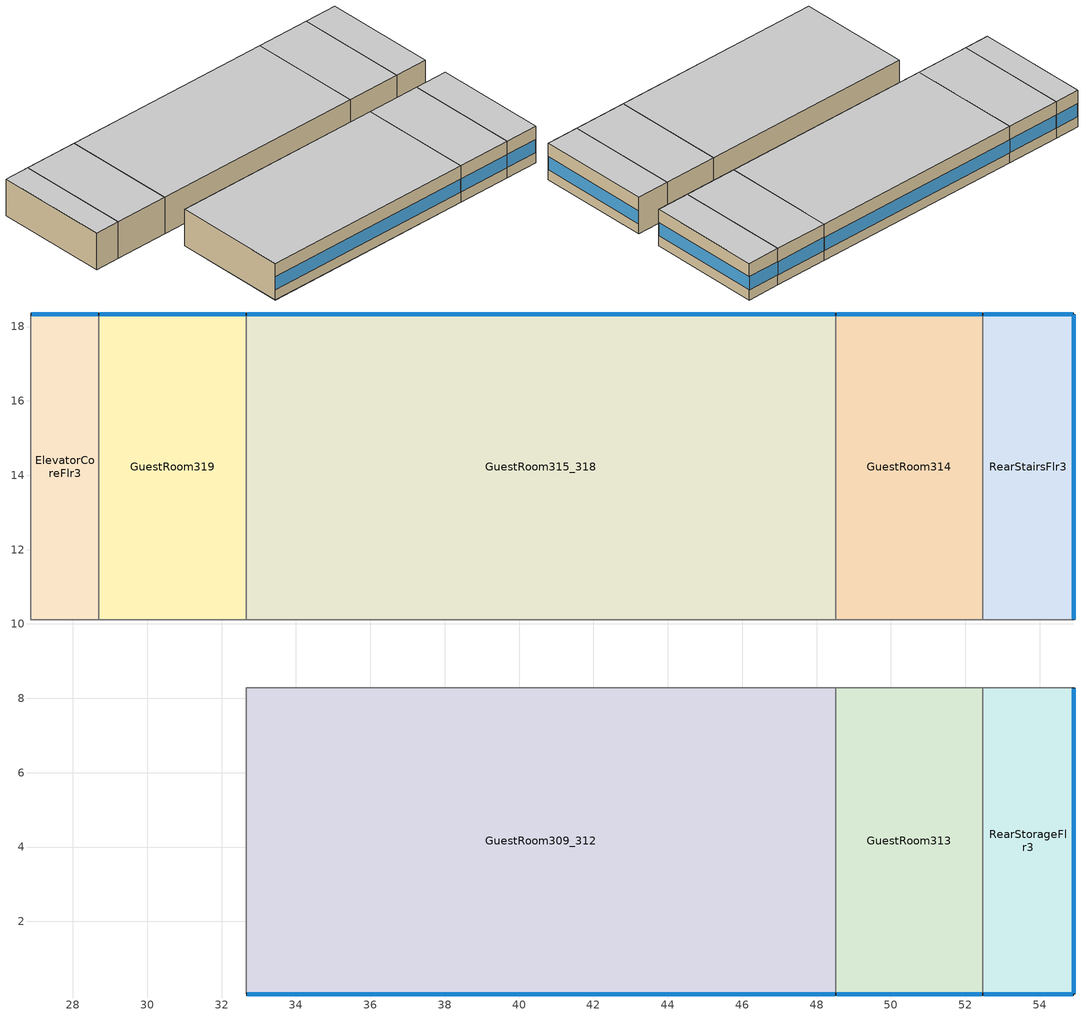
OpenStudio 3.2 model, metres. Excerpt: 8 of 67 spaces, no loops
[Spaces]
GuestRoom319
 floor to GuestRoom219: 32.66,18.34 32.66,10.11 28.7,10.11 28.7,18.34 z6.1
 wall outside: 32.66,18.34 28.7,18.34 z6.1:8.84
 wall to CorridorFlr3: 28.7,10.11 32.66,10.11 z6.1:8.84
 wall to GuestRoom315_318: 32.66,10.11 32.66,18.34 z6.1:8.84
 wall to ElevatorCoreFlr3: 28.7,18.34 28.7,10.11 z6.1:8.84
 window (BTAP-Ext-FixedWindow:U=0.220 SHGC=0.600): 32.64,18.34 28.73,18.34 z6.86:7.84
 ceiling to GuestRoom419: 32.66,10.11 32.66,18.34 28.7,18.34 28.7,10.11 z8.84
RearStorageFlr3
 floor to RearStorageFlr2: 54.91,8.28 54.91,0.05 52.47,0.05 52.47,8.28 z6.1
 wall outside: 52.47,0.05 54.91,0.05 54.91,8.28 z6.1:8.84
 wall to GuestRoom313: 52.47,8.28 52.47,0.05 z6.1:8.84
 wall to CorridorFlr3: 54.91,8.28 52.47,8.28 z6.1:8.84
 window (BTAP-Ext-FixedWindow:U=0.220 SHGC=0.600): 54.91,0.07 54.91,8.25 z6.86:7.84; 52.5,0.05 54.89,0.05 z6.86:7.85
 ceiling to RearStorageFlr4: 54.91,0.05 54.91,8.28 52.47,8.28 52.47,0.05 z8.84
GuestRoom315_318
 floor to GuestRoom215_218: 48.51,18.34 48.51,10.11 32.66,10.11 32.66,18.34 z6.1
 wall outside: 48.51,18.34 32.66,18.34 z6.1:8.84
 wall to CorridorFlr3: 32.66,10.11 48.51,10.11 z6.1:8.84
 wall to GuestRoom314: 48.51,10.11 48.51,18.34 z6.1:8.84
 window (BTAP-Ext-FixedWindow:U=0.220 SHGC=0.600): 48.49,18.34 32.69,18.34 z6.86:7.83
 ceiling to GuestRoom415_418: 48.51,10.11 48.51,18.34 32.66,18.34 32.66,10.11 z8.84
GuestRoom314
 floor to GuestRoom214: 52.47,18.34 52.47,10.11 48.51,10.11 48.51,18.34 z6.1
 wall outside: 52.47,18.34 48.51,18.34 z6.1:8.84
 wall to CorridorFlr3: 48.51,10.11 52.47,10.11 z6.1:8.84
 wall to RearStairsFlr3: 52.47,10.11 52.47,18.34 z6.1:8.84
 window (BTAP-Ext-FixedWindow:U=0.220 SHGC=0.600): 52.45,18.34 48.54,18.34 z6.86:7.84
 ceiling to GuestRoom414: 52.47,10.11 52.47,18.34 48.51,18.34 48.51,10.11 z8.84
GuestRoom309_312
 floor to GuestRoom209_212: 48.51,8.28 48.51,0.05 32.66,0.05 32.66,8.28 z6.1
 wall outside: 32.66,0.05 48.51,0.05 z6.1:8.84
 wall to CorridorFlr3: 48.51,8.28 32.66,8.28 z6.1:8.84
 wall to GuestRoom306_308: 32.66,8.28 32.66,0.05 z6.1:8.84
 wall to GuestRoom313: 48.51,0.05 48.51,8.28 z6.1:8.84
 window (BTAP-Ext-FixedWindow:U=0.220 SHGC=0.600): 32.69,0.05 48.49,0.05 z6.86:7.83
 ceiling to GuestRoom409_412: 48.51,0.05 48.51,8.28 32.66,8.28 32.66,0.05 z8.84
ElevatorCoreFlr3
 floor to ElevatorCoreFlr2: 28.7,18.34 28.7,10.11 26.87,10.11 26.87,18.34 z6.1
 wall outside: 28.7,18.34 26.87,18.34 z6.1:8.84
 wall to CorridorFlr3: 26.87,18.34 26.87,10.11 28.7,10.11 z6.1:8.84
 window (BTAP-Ext-FixedWindow:U=0.220 SHGC=0.600): 28.67,18.34 26.9,18.34 z6.86:7.86
 ceiling to ElevatorCoreFlr4: 28.7,10.11 28.7,18.34 26.87,18.34 26.87,10.11 z8.84
GuestRoom313
 floor to GuestRoom213: 52.47,8.28 52.47,0.05 48.51,0.05 48.51,8.28 z6.1
 wall outside: 48.51,0.05 52.47,0.05 z6.1:8.84
 wall to CorridorFlr3: 52.47,8.28 48.51,8.28 z6.1:8.84
 window (BTAP-Ext-FixedWindow:U=0.220 SHGC=0.600): 48.54,0.05 52.45,0.05 z6.86:7.84
 ceiling to GuestRoom413: 52.47,0.05 52.47,8.28 48.51,8.28 48.51,0.05 z8.84
RearStairsFlr3
 floor to RearStairsFlr2: 54.91,18.34 54.91,10.11 52.47,10.11 52.47,18.34 z6.1
 wall outside: 54.91,10.11 54.91,18.34 52.47,18.34 z6.1:8.84
 wall to CorridorFlr3: 52.47,10.11 54.91,10.11 z6.1:8.84
 window (BTAP-Ext-FixedWindow:U=0.220 SHGC=0.600): 54.91,10.13 54.91,18.31 z6.86:7.84; 54.89,18.34 52.5,18.34 z6.86:7.85
 ceiling to RearStairsFlr4: 54.91,10.11 54.91,18.34 52.47,18.34 52.47,10.11 z8.84
[Schedule:Ruleset]
Name | Default Day Schedule
NECB-C-Occupancy | NECB-C-Occupancy Default
NECB-C-Lighting | NECB-C-Lighting Default
NECB-C-Electric-Equipment | NECB-C-Electric-Equipment Default
NECB-C-Thermostat Setpoint-Heating | NECB-C-Thermostat Setpoint-Heating Default
NECB-C-Thermostat Setpoint-Cooling | NECB-C-Thermostat Setpoint-Cooling Default
NECB-B-Occupancy | NECB-B-Occupancy Default
NECB-B-Lighting | NECB-B-Lighting Default
NECB-B-Electric-Equipment | NECB-B-Electric-Equipment Default
NECB-B-Thermostat Setpoint-Heating | NECB-B-Thermostat Setpoint-Heating Default
NECB-B-Thermostat Setpoint-Cooling | NECB-B-Thermostat Setpoint-Cooling Default
NECB-H-Occupancy | NECB-H-Occupancy Default
NECB-H-Lighting | NECB-H-Lighting Default
NECB-H-Electric-Equipment | NECB-H-Electric-Equipment Default
NECB-H-Thermostat Setpoint-Heating | NECB-H-Thermostat Setpoint-Heating Default
NECB-H-Thermostat Setpoint-Cooling | NECB-H-Thermostat Setpoint-Cooling Default
NECB-A-Occupancy | NECB-A-Occupancy Default
NECB-A-Lighting | NECB-A-Lighting Default
NECB-A-Electric-Equipment | NECB-A-Electric-Equipment Default
NECB-A-Thermostat Setpoint-Heating | NECB-A-Thermostat Setpoint-Heating Default
NECB-A-Thermostat Setpoint-Cooling | NECB-A-Thermostat Setpoint-Cooling Default
[Schedule:Day]
NECB-C-Occupancy Default; NECB-C-Occupancy Default|Wkdy Day: 8, 0, 0, 9, 0, 0.1, 10, 0, 0.2, 12, 0, 0.5, 16, 0, 0.7, 17, 0, 0.8, 18, 0, 0.7, 19, 0, 0.5, 21, 0, 0.3, 24, 0, 0
NECB-C-Occupancy Sat Day: 8, 0, 0, 9, 0, 0.1, 10, 0, 0.2, 11, 0, 0.5, 12, 0, 0.6, 13, 0, 0.8, 16, 0, 0.9, 17, 0, 0.8, 18, 0, 0.7, 19, 0, 0.5, 21, 0, 0.2, 24, 0, 0
NECB-C-Occupancy Sun|Hol Day: 10, 0, 0, 11, 0, 0.1, 13, 0, 0.2, 18, 0, 0.4, 19, 0, 0.2, 24, 0, 0
NECB-C-Lighting Default; NECB-C-Lighting Default|Wkdy Day; NECB-C-Lighting Sat Day; NECB-C-Electric-Equipment Default; NECB-C-Electric-Equipment Default|Wkdy Day; NECB-C-Electric-Equipment Sat Day: 8, 0, 0.05, 9, 0, 0.5, 19, 0, 0.9, 20, 0, 0.6, 21, 0, 0.5, 24, 0, 0.05
NECB-C-Lighting Sun|Hol Day; NECB-C-Electric-Equipment Sun|Hol Day: 10, 0, 0.05, 11, 0, 0.5, 18, 0, 0.9, 19, 0, 0.6, 24, 0, 0.05
NECB-C-Thermostat Setpoint-Heating Default; NECB-C-Thermostat Setpoint-Heating Default|Wkdy Day; NECB-C-Thermostat Setpoint-Heating Sat Day: 7, 0, 18, 8, 0, 20, 21, 0, 22, 24, 0, 18
NECB-C-Thermostat Setpoint-Heating Sun|Hol Day: 9, 0, 18, 10, 0, 20, 19, 0, 22, 24, 0, 18
NECB-C-Thermostat Setpoint-Cooling Default; NECB-C-Thermostat Setpoint-Cooling Default|Wkdy Day; NECB-C-Thermostat Setpoint-Cooling Sat Day: 7, 0, 35, 21, 0, 24, 24, 0, 35
NECB-C-Thermostat Setpoint-Cooling Sun|Hol Day: 9, 0, 35, 19, 0, 24, 24, 0, 35
NECB-B-Occupancy Default; NECB-B-Occupancy Default|Wkdy Day: 1, 0, 0.3, 2, 0, 0.1, 9, 0, 0, 10, 0, 0.1, 11, 0, 0.2, 12, 0, 0.5, 13, 0, 0.9, 14, 0, 0.8, 15, 0, 0.5, 17, 0, 0.2, 18, 0, 0.3, 19, 0, 0.6, 22, 0, 0.9, 23, 0, 0.6, 24, 0, 0.4
NECB-B-Occupancy Sat Day: 1, 0, 0.5, 2, 0, 0.3, 9, 0, 0, 10, 0, 0.1, 11, 0, 0.2, 12, 0, 0.5, 13, 0, 0.9, 14, 0, 0.8, 15, 0, 0.5, 17, 0, 0.2, 18, 0, 0.3, 19, 0, 0.6, 22, 0, 0.9, 24, 0, 0.6
NECB-B-Occupancy Sun|Hol Day: 1, 0, 0.1, 2, 0, 0.3, 10, 0, 0, 11, 0, 0.1, 12, 0, 0.4, 14, 0, 0.5, 15, 0, 0.4, 18, 0, 0.2, 19, 0, 0.5, 21, 0, 0.7, 22, 0, 0.5, 23, 0, 0.3, 24, 0, 0.1
NECB-B-Lighting Default; NECB-B-Lighting Default|Wkdy Day; NECB-B-Lighting Sat Day; NECB-B-Electric-Equipment Default; NECB-B-Electric-Equipment Default|Wkdy Day; NECB-B-Electric-Equipment Sat Day: 1, 0, 0.9, 2, 0, 0.5, 9, 0, 0.1, 10, 0, 0.5, 11, 0, 0.7, 24, 0, 0.9
NECB-B-Lighting Sun|Hol Day; NECB-B-Electric-Equipment Sun|Hol Day: 2, 0, 0.5, 10, 0, 0.1, 11, 0, 0.5, 23, 0, 0.9, 24, 0, 0.5
NECB-B-Thermostat Setpoint-Heating Default; NECB-B-Thermostat Setpoint-Heating Default|Wkdy Day; NECB-B-Thermostat Setpoint-Heating Sat Day: 2, 0, 22, 8, 0, 18, 9, 0, 20, 24, 0, 22
NECB-B-Thermostat Setpoint-Heating Sun|Hol Day: 1, 0, 18, 2, 0, 22, 9, 0, 18, 10, 0, 20, 23, 0, 22, 24, 0, 18
NECB-B-Thermostat Setpoint-Cooling Default; NECB-B-Thermostat Setpoint-Cooling Default|Wkdy Day; NECB-B-Thermostat Setpoint-Cooling Sat Day: 1, 0, 24, 8, 0, 35, 24, 0, 24
NECB-B-Thermostat Setpoint-Cooling Sun|Hol Day: 9, 0, 35, 23, 0, 24, 24, 0, 35
NECB-H-Occupancy Default; NECB-H-Occupancy Default|Wkdy Day; NECB-H-Occupancy Sat Day; NECB-H-Occupancy Sun|Hol Day; NECB-H-Lighting Default; NECB-H-Lighting Default|Wkdy Day; NECB-H-Lighting Sat Day; NECB-H-Lighting Sun|Hol Day; NECB-H-Electric-Equipment Default; NECB-H-Electric-Equipment Default|Wkdy Day; NECB-H-Electric-Equipment Sat Day; NECB-H-Electric-Equipment Sun|Hol Day: 24, 0, 0.9
NECB-H-Thermostat Setpoint-Heating Default; NECB-H-Thermostat Setpoint-Heating Default|Wkdy Day; NECB-H-Thermostat Setpoint-Heating Sat Day; NECB-H-Thermostat Setpoint-Heating Sun|Hol Day: 1, 0, 22, 7, 0, 18, 8, 0, 20, 24, 0, 22
NECB-H-Thermostat Setpoint-Cooling Default; NECB-H-Thermostat Setpoint-Cooling Default|Wkdy Day; NECB-H-Thermostat Setpoint-Cooling Sat Day; NECB-H-Thermostat Setpoint-Cooling Sun|Hol Day: 24, 0, 24
NECB-A-Occupancy Default; NECB-A-Occupancy Default|Wkdy Day: 7, 0, 0, 8, 0, 0.1, 9, 0, 0.7, 12, 0, 0.9, 14, 0, 0.5, 17, 0, 0.9, 18, 0, 0.7, 19, 0, 0.3, 23, 0, 0.1, 24, 0, 0
NECB-A-Occupancy Sat Day; NECB-A-Occupancy Sun|Hol Day: 24, 0, 0
NECB-A-Lighting Default; NECB-A-Lighting Default|Wkdy Day: 7, 0, 0.05, 8, 0, 0.3, 9, 0, 0.8, 17, 0, 0.9, 18, 0, 0.8, 19, 0, 0.5, 21, 0, 0.3, 23, 0, 0.1, 24, 0, 0.05
NECB-A-Lighting Sat Day; NECB-A-Lighting Sun|Hol Day: 24, 0, 0.05
NECB-A-Electric-Equipment Default; NECB-A-Electric-Equipment Default|Wkdy Day: 7, 0, 0.2, 8, 0, 0.3, 9, 0, 0.8, 18, 0, 0.9, 19, 0, 0.5, 21, 0, 0.3, 24, 0, 0.2
NECB-A-Electric-Equipment Sat Day; NECB-A-Electric-Equipment Sun|Hol Day: 24, 0, 0.2
NECB-A-Thermostat Setpoint-Heating Default; NECB-A-Thermostat Setpoint-Heating Default|Wkdy Day: 6, 0, 18, 7, 0, 20, 21, 0, 22, 24, 0, 18
NECB-A-Thermostat Setpoint-Heating Sat Day; NECB-A-Thermostat Setpoint-Heating Sun|Hol Day: 24, 0, 18
NECB-A-Thermostat Setpoint-Cooling Default; NECB-A-Thermostat Setpoint-Cooling Default|Wkdy Day: 6, 0, 35, 21, 0, 24, 24, 0, 35
NECB-A-Thermostat Setpoint-Cooling Sat Day; NECB-A-Thermostat Setpoint-Cooling Sun|Hol Day: 24, 0, 35
[Schedule:Rule] Date Specification Type=DateRange; Start Month=1; Start Day=1; End Month=12; End Day=31
Name | Schedule Ruleset | Rule Order | Day Schedule | Apply Monday | Apply Tuesday | Apply Wednesday | Apply Thursday | Apply Friday | Apply Saturday | Apply Sunday
Schedule Rule 2 | NECB-C-Occupancy | 2 | NECB-C-Occupancy Default|Wkdy Day | Yes | Yes | Yes | Yes | Yes
Schedule Rule 3 | NECB-C-Occupancy | 1 | NECB-C-Occupancy Sat Day |  |  |  |  |  | Yes
Schedule Rule 4 | NECB-C-Occupancy | 0 | NECB-C-Occupancy Sun|Hol Day |  |  |  |  |  |  | Yes
Schedule Rule 5 | NECB-C-Lighting | 2 | NECB-C-Lighting Default|Wkdy Day | Yes | Yes | Yes | Yes | Yes
Schedule Rule 6 | NECB-C-Lighting | 1 | NECB-C-Lighting Sat Day |  |  |  |  |  | Yes
Schedule Rule 7 | NECB-C-Lighting | 0 | NECB-C-Lighting Sun|Hol Day |  |  |  |  |  |  | Yes
Schedule Rule 8 | NECB-C-Electric-Equipment | 2 | NECB-C-Electric-Equipment Default|Wkdy Day | Yes | Yes | Yes | Yes | Yes
Schedule Rule 9 | NECB-C-Electric-Equipment | 1 | NECB-C-Electric-Equipment Sat Day |  |  |  |  |  | Yes
Schedule Rule 10 | NECB-C-Electric-Equipment | 0 | NECB-C-Electric-Equipment Sun|Hol Day |  |  |  |  |  |  | Yes
Schedule Rule 11 | NECB-C-Thermostat Setpoint-Heating | 2 | NECB-C-Thermostat Setpoint-Heating Default|Wkdy Day | Yes | Yes | Yes | Yes | Yes
Schedule Rule 12 | NECB-C-Thermostat Setpoint-Heating | 1 | NECB-C-Thermostat Setpoint-Heating Sat Day |  |  |  |  |  | Yes
Schedule Rule 13 | NECB-C-Thermostat Setpoint-Heating | 0 | NECB-C-Thermostat Setpoint-Heating Sun|Hol Day |  |  |  |  |  |  | Yes
Schedule Rule 14 | NECB-C-Thermostat Setpoint-Cooling | 2 | NECB-C-Thermostat Setpoint-Cooling Default|Wkdy Day | Yes | Yes | Yes | Yes | Yes
Schedule Rule 15 | NECB-C-Thermostat Setpoint-Cooling | 1 | NECB-C-Thermostat Setpoint-Cooling Sat Day |  |  |  |  |  | Yes
Schedule Rule 16 | NECB-C-Thermostat Setpoint-Cooling | 0 | NECB-C-Thermostat Setpoint-Cooling Sun|Hol Day |  |  |  |  |  |  | Yes
Schedule Rule 32 | NECB-B-Occupancy | 2 | NECB-B-Occupancy Default|Wkdy Day | Yes | Yes | Yes | Yes | Yes
Schedule Rule 33 | NECB-B-Occupancy | 1 | NECB-B-Occupancy Sat Day |  |  |  |  |  | Yes
Schedule Rule 34 | NECB-B-Occupancy | 0 | NECB-B-Occupancy Sun|Hol Day |  |  |  |  |  |  | Yes
Schedule Rule 35 | NECB-B-Lighting | 2 | NECB-B-Lighting Default|Wkdy Day | Yes | Yes | Yes | Yes | Yes
Schedule Rule 36 | NECB-B-Lighting | 1 | NECB-B-Lighting Sat Day |  |  |  |  |  | Yes
Schedule Rule 37 | NECB-B-Lighting | 0 | NECB-B-Lighting Sun|Hol Day |  |  |  |  |  |  | Yes
Schedule Rule 38 | NECB-B-Electric-Equipment | 2 | NECB-B-Electric-Equipment Default|Wkdy Day | Yes | Yes | Yes | Yes | Yes
Schedule Rule 39 | NECB-B-Electric-Equipment | 1 | NECB-B-Electric-Equipment Sat Day |  |  |  |  |  | Yes
Schedule Rule 40 | NECB-B-Electric-Equipment | 0 | NECB-B-Electric-Equipment Sun|Hol Day |  |  |  |  |  |  | Yes
Schedule Rule 41 | NECB-B-Thermostat Setpoint-Heating | 2 | NECB-B-Thermostat Setpoint-Heating Default|Wkdy Day | Yes | Yes | Yes | Yes | Yes
Schedule Rule 42 | NECB-B-Thermostat Setpoint-Heating | 1 | NECB-B-Thermostat Setpoint-Heating Sat Day |  |  |  |  |  | Yes
Schedule Rule 43 | NECB-B-Thermostat Setpoint-Heating | 0 | NECB-B-Thermostat Setpoint-Heating Sun|Hol Day |  |  |  |  |  |  | Yes
Schedule Rule 44 | NECB-B-Thermostat Setpoint-Cooling | 2 | NECB-B-Thermostat Setpoint-Cooling Default|Wkdy Day | Yes | Yes | Yes | Yes | Yes
Schedule Rule 45 | NECB-B-Thermostat Setpoint-Cooling | 1 | NECB-B-Thermostat Setpoint-Cooling Sat Day |  |  |  |  |  | Yes
Schedule Rule 46 | NECB-B-Thermostat Setpoint-Cooling | 0 | NECB-B-Thermostat Setpoint-Cooling Sun|Hol Day |  |  |  |  |  |  | Yes
Schedule Rule 47 | NECB-H-Occupancy | 2 | NECB-H-Occupancy Default|Wkdy Day | Yes | Yes | Yes | Yes | Yes
Schedule Rule 48 | NECB-H-Occupancy | 1 | NECB-H-Occupancy Sat Day |  |  |  |  |  | Yes
Schedule Rule 49 | NECB-H-Occupancy | 0 | NECB-H-Occupancy Sun|Hol Day |  |  |  |  |  |  | Yes
Schedule Rule 50 | NECB-H-Lighting | 2 | NECB-H-Lighting Default|Wkdy Day | Yes | Yes | Yes | Yes | Yes
Schedule Rule 51 | NECB-H-Lighting | 1 | NECB-H-Lighting Sat Day |  |  |  |  |  | Yes
Schedule Rule 52 | NECB-H-Lighting | 0 | NECB-H-Lighting Sun|Hol Day |  |  |  |  |  |  | Yes
Schedule Rule 53 | NECB-H-Electric-Equipment | 2 | NECB-H-Electric-Equipment Default|Wkdy Day | Yes | Yes | Yes | Yes | Yes
Schedule Rule 54 | NECB-H-Electric-Equipment | 1 | NECB-H-Electric-Equipment Sat Day |  |  |  |  |  | Yes
Schedule Rule 55 | NECB-H-Electric-Equipment | 0 | NECB-H-Electric-Equipment Sun|Hol Day |  |  |  |  |  |  | Yes
Schedule Rule 56 | NECB-H-Thermostat Setpoint-Heating | 2 | NECB-H-Thermostat Setpoint-Heating Default|Wkdy Day | Yes | Yes | Yes | Yes | Yes
Schedule Rule 57 | NECB-H-Thermostat Setpoint-Heating | 1 | NECB-H-Thermostat Setpoint-Heating Sat Day |  |  |  |  |  | Yes
Schedule Rule 58 | NECB-H-Thermostat Setpoint-Heating | 0 | NECB-H-Thermostat Setpoint-Heating Sun|Hol Day |  |  |  |  |  |  | Yes
Schedule Rule 59 | NECB-H-Thermostat Setpoint-Cooling | 2 | NECB-H-Thermostat Setpoint-Cooling Default|Wkdy Day | Yes | Yes | Yes | Yes | Yes
Schedule Rule 60 | NECB-H-Thermostat Setpoint-Cooling | 1 | NECB-H-Thermostat Setpoint-Cooling Sat Day |  |  |  |  |  | Yes
Schedule Rule 61 | NECB-H-Thermostat Setpoint-Cooling | 0 | NECB-H-Thermostat Setpoint-Cooling Sun|Hol Day |  |  |  |  |  |  | Yes
Schedule Rule 62 | NECB-A-Occupancy | 2 | NECB-A-Occupancy Default|Wkdy Day | Yes | Yes | Yes | Yes | Yes
Schedule Rule 63 | NECB-A-Occupancy | 1 | NECB-A-Occupancy Sat Day |  |  |  |  |  | Yes
Schedule Rule 64 | NECB-A-Occupancy | 0 | NECB-A-Occupancy Sun|Hol Day |  |  |  |  |  |  | Yes
Schedule Rule 65 | NECB-A-Lighting | 2 | NECB-A-Lighting Default|Wkdy Day | Yes | Yes | Yes | Yes | Yes
Schedule Rule 66 | NECB-A-Lighting | 1 | NECB-A-Lighting Sat Day |  |  |  |  |  | Yes
Schedule Rule 67 | NECB-A-Lighting | 0 | NECB-A-Lighting Sun|Hol Day |  |  |  |  |  |  | Yes
Schedule Rule 68 | NECB-A-Electric-Equipment | 2 | NECB-A-Electric-Equipment Default|Wkdy Day | Yes | Yes | Yes | Yes | Yes
Schedule Rule 69 | NECB-A-Electric-Equipment | 1 | NECB-A-Electric-Equipment Sat Day |  |  |  |  |  | Yes
Schedule Rule 70 | NECB-A-Electric-Equipment | 0 | NECB-A-Electric-Equipment Sun|Hol Day |  |  |  |  |  |  | Yes
Schedule Rule 71 | NECB-A-Thermostat Setpoint-Heating | 2 | NECB-A-Thermostat Setpoint-Heating Default|Wkdy Day | Yes | Yes | Yes | Yes | Yes
Schedule Rule 72 | NECB-A-Thermostat Setpoint-Heating | 1 | NECB-A-Thermostat Setpoint-Heating Sat Day |  |  |  |  |  | Yes
Schedule Rule 73 | NECB-A-Thermostat Setpoint-Heating | 0 | NECB-A-Thermostat Setpoint-Heating Sun|Hol Day |  |  |  |  |  |  | Yes
Schedule Rule 74 | NECB-A-Thermostat Setpoint-Cooling | 2 | NECB-A-Thermostat Setpoint-Cooling Default|Wkdy Day | Yes | Yes | Yes | Yes | Yes
Schedule Rule 75 | NECB-A-Thermostat Setpoint-Cooling | 1 | NECB-A-Thermostat Setpoint-Cooling Sat Day |  |  |  |  |  | Yes
Schedule Rule 76 | NECB-A-Thermostat Setpoint-Cooling | 0 | NECB-A-Thermostat Setpoint-Cooling Sun|Hol Day |  |  |  |  |  |  | Yes
